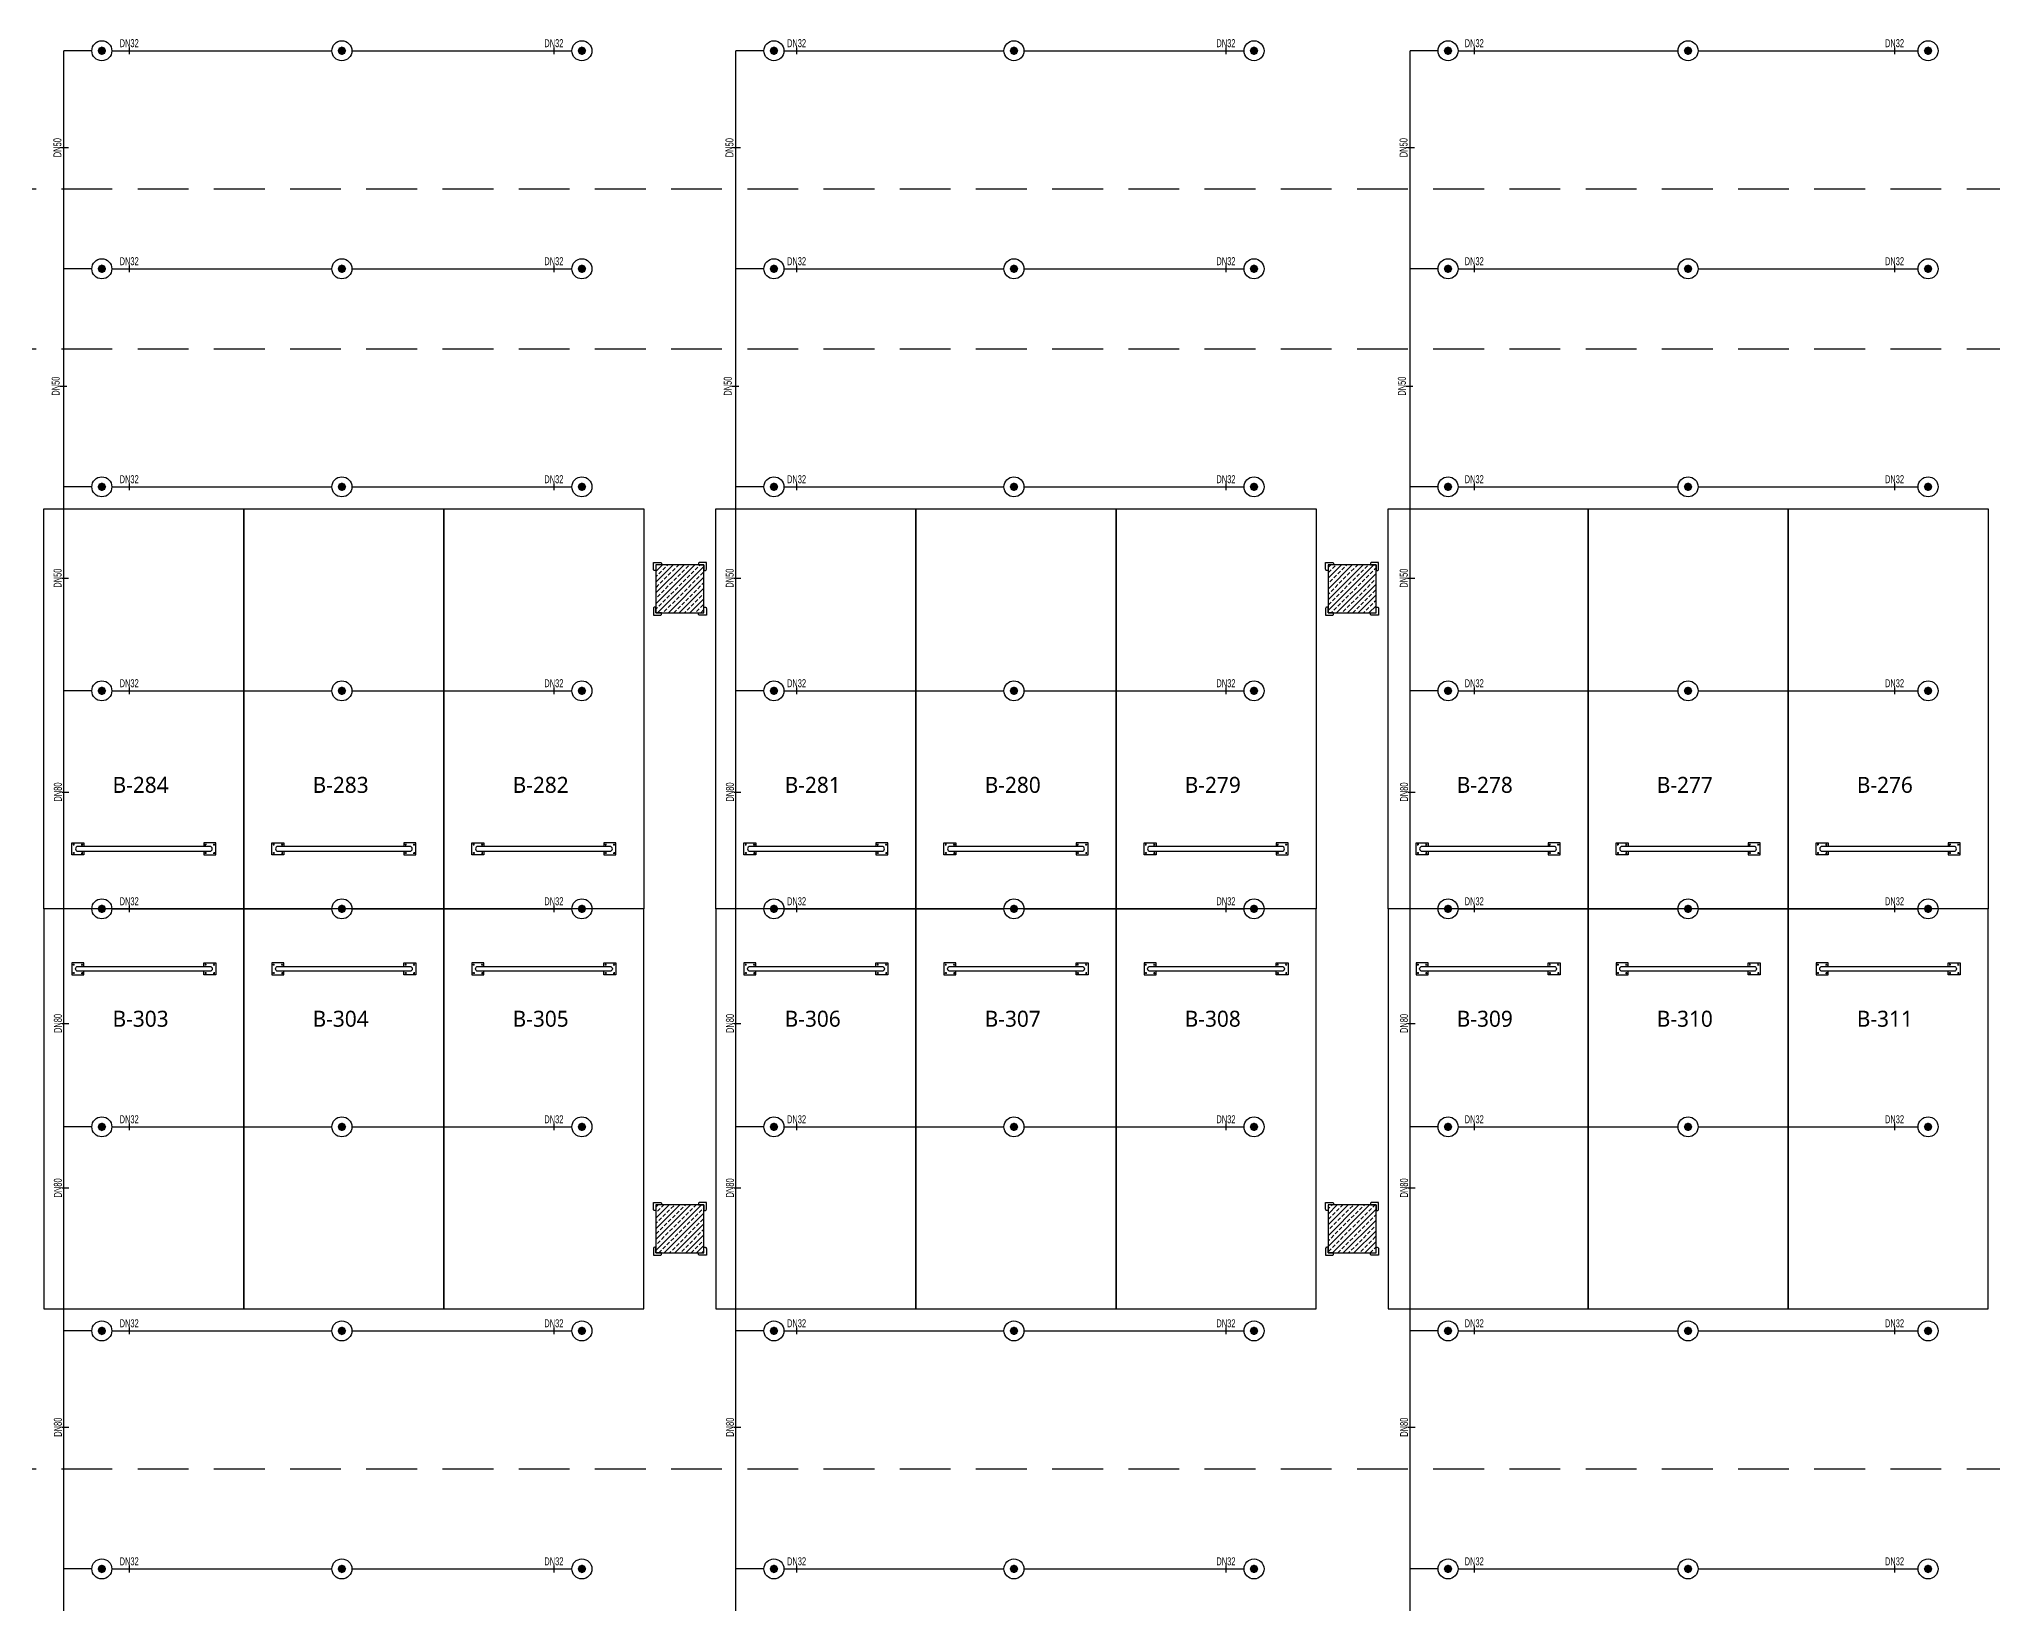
# Model space of a CAD drawing. Header units: millimetres. Extents: x -379292 to 1221486, y 92049 to 447512.
# Drawn here: x 326918 to 351338, y 203931 to 223490 of the extents above; entities that cross this region are included whole.
import ezdxf
from ezdxf.enums import TextEntityAlignment as Align

# ---------------------------------------------------------------- set-up
doc = ezdxf.new("R2010")
doc.units = ezdxf.units.MM
doc.linetypes.add('HIDDEN', pattern=[9.525, 6.35, -3.175])
for name, color, linetype in [('-M-YNGN-BORUID', 7, 'Continuous'), ('-M-YNGN-BORUUZUN', 7, 'Continuous'), ('-M-YNGN-BORUYUK', 7, 'Continuous'), ('-M-YNGN-SPR-YUK', 7, 'Continuous'), ('-M-YNGN-ZON3-CAP-', 7, 'Continuous'), ('-M-YNGN-ZON3-SPR-', 7, 'Continuous'), ('05_HATCH CONCRETE', 141, 'Continuous'), ('05_SYMBOL', 2, 'Continuous'), ('202-A-Y-MahalAd', 141, 'Continuous')]:
    doc.layers.add(name, color=color, linetype=linetype)
doc.layers.add('-M-YNGN-SPR-CAPCIZGI', color=188, linetype='Continuous', plot=False)
doc.layers.add('-M-YNGN-ZON3', color=6, linetype='SP', lineweight=30)
doc.styles.add('CIZGI', font='tahoma.ttf', dxfattribs={"width": 0.8, "oblique": 20})
doc.styles.add('HCAD', font='HCAD.SHX', dxfattribs={"width": 0.8, "height": 0.2})
doc.styles.add('PIPESIZE', font='hcad.shx', dxfattribs={"width": 0.8})
doc.styles.add('SPR-NOT', font='romans.shx')
doc.styles.get("Standard").update_dxf_attribs({"font": 'segoeuil.ttf'})
doc.linetypes.add('SP', pattern='A,2,-0.1,["SP",CIZGI,S=0.14,R=0.2,X=0,Y=-0.07],-0.255', length=2.355)
pattern_1 = [(225, (905000, -3e-07), (67.351921, -67.351921), []), (225, (904932.65, -3e-07), (67.351921, -67.351921), [47.625, -23.8125])]

# ---------------------------------------------------------------- blocks, each defined once
blk = doc.blocks.new('202_Vida')
at = {"color": 0, "linetype": 'ByBlock', "ltscale": 0.2}
for points in [[(1, 0), (-1, 0)], [(0, 1), (0, -1)]]:
    blk.add_lwpolyline(points, dxfattribs=at)
at = {"color": 0, "linetype": 'ByBlock'}
for radius in [0.42, 0.23, 0.155]:
    blk.add_circle((0, 0), radius, dxfattribs=at)
blk = doc.blocks.new('202_Stoper')
at = {"color": 0, "linetype": 'ByBlock'}
for points in [[(-750, -30), (-750, -75), (-900, -75), (-900, 75), (-750, 75), (-750, 30)], [(750, -30), (750, -75), (900, -75), (900, 75), (750, 75), (750, 30)]]:
    blk.add_lwpolyline(points, dxfattribs=at)
blk.add_lwpolyline([(825, -30, 1), (825, 30), (-825, 30, 1), (-825, -30)], format="xyb", close=True, dxfattribs=at)
at = {"color": 0, "linetype": 'ByBlock', "yscale": 10, "zscale": 10, "rotation": 180}
for p, xscale in [((-877, 53), -10), ((-772, 53), 10), ((772, 53), -10), ((877, 53), 10)]:
    blk.add_blockref('202_Vida', p, dxfattribs=dict(at, xscale=xscale))
at = {"color": 0, "linetype": 'ByBlock', "yscale": 10, "zscale": 10}
for p, xscale in [((-877, -52), 10), ((-772, -52), -10), ((772, -52), 10), ((877, -52), -10)]:
    blk.add_blockref('202_Vida', p, dxfattribs=dict(at, xscale=xscale))
blk = doc.blocks.new('202_Mahalblok')
at = {"color": 0, "linetype": 'ByBlock', "flags": 128}
blk.add_lwpolyline([(0, 0), (0, 5000), (2500, 5000), (2500, 0)], close=True, dxfattribs=at)
at = {"color": 252}
blk.add_blockref('202_Stoper', (1250, 750), dxfattribs=at)
at = {"color": 0, "linetype": 'ByBlock', "ltscale": 25}
blk.add_attdef('MAHALNO', text='', height=200, dxfattribs=at).set_placement((1209, 1390), align=Align.BOTTOM_CENTER)
blk = doc.blocks.new('bariyer')
at = {"color": 8, "ltscale": 25}
blk.add_lwpolyline([(0, -70), (15, -70, 0.414214), (30, -55), (30, 30), (-55, 30, 0.414214), (-70, 15), (-70, 0), (0, 0)], format="xyb", close=True, dxfattribs=at)
blk = doc.blocks.new('OtoParkBodrumKatMimari')
at = {"layer": '05_HATCH CONCRETE'}
h = blk.add_hatch(dxfattribs=at)
h.set_pattern_fill('ANSI33', color=8, scale=15, angle=180, style=0)
h.set_pattern_definition(pattern_1)
h.paths.add_polyline_path([(54100, 116100), (53500, 116100), (53500, 115500), (54100, 115500)])
h = blk.add_hatch(dxfattribs=at)
h.set_pattern_fill('ANSI33', color=8, scale=15, angle=180, style=0)
h.set_pattern_definition(pattern_1)
h.paths.add_polyline_path([(62500, 116100), (61900, 116100), (61900, 115500), (62500, 115500)])
h = blk.add_hatch(dxfattribs=at)
h.set_pattern_fill('ANSI33', color=8, scale=15, angle=180, style=0)
h.set_pattern_definition(pattern_1)
h.paths.add_polyline_path([(54100, 108100), (53500, 108100), (53500, 107500), (54100, 107500)])
h = blk.add_hatch(dxfattribs=at)
h.set_pattern_fill('ANSI33', color=8, scale=15, angle=180, style=0)
h.set_pattern_definition(pattern_1)
h.paths.add_polyline_path([(62500, 108100), (61900, 108100), (61900, 107500), (62500, 107500)])
at = {"color": 5}
for points in [[(54100, 116100), (53500, 116100), (53500, 115500), (54100, 115500)], [(62500, 116100), (61900, 116100), (61900, 115500), (62500, 115500)], [(54100, 108100), (53500, 108100), (53500, 107500), (54100, 107500)], [(62500, 108100), (61900, 108100), (61900, 107500), (62500, 107500)]]:
    blk.add_lwpolyline(points, close=True, dxfattribs=at)
at = {"layer": '05_SYMBOL', "color": 252, "linetype": 'HIDDEN', "ltscale": 100}
for points in [[(19400, 120800), (128500, 120800)], [(19400, 118800), (135650, 118800)], [(19400, 104800), (128500, 104800)]]:
    blk.add_lwpolyline(points, dxfattribs=at)
at = {"layer": '05_SYMBOL', "color": 8, "xscale": -1}
for p in [(53500, 116100), (61900, 116100), (53500, 108100), (61900, 108100)]:
    blk.add_blockref('bariyer', p, dxfattribs=at)
at = {"layer": '05_SYMBOL', "color": 8}
for p in [(54100, 116100), (62500, 116100), (54100, 108100), (62500, 108100)]:
    blk.add_blockref('bariyer', p, dxfattribs=at)
at = {"layer": '05_SYMBOL', "color": 8, "rotation": 180}
for p in [(53500, 115500), (61900, 115500), (53500, 107500), (61900, 107500)]:
    blk.add_blockref('bariyer', p, dxfattribs=at)
at = {"layer": '05_SYMBOL', "color": 8, "xscale": -1, "rotation": 180}
for p in [(54100, 115500), (62500, 115500), (54100, 107500), (62500, 107500)]:
    blk.add_blockref('bariyer', p, dxfattribs=at)
at = {"layer": '202-A-Y-MahalAd', "color": 8, "ltscale": 25}
for p, values in [((45850, 111800), {'MAHALNO': 'B-284'}), ((48350, 111800), {'MAHALNO': 'B-283'}), ((50850, 111800), {'MAHALNO': 'B-282'}), ((54250, 111800), {'MAHALNO': 'B-281'}), ((56750, 111800), {'MAHALNO': 'B-280'}), ((59250, 111800), {'MAHALNO': 'B-279'}), ((62650, 111800), {'MAHALNO': 'B-278'}), ((65150, 111800), {'MAHALNO': 'B-277'}), ((67650, 111800), {'MAHALNO': 'B-276'})]:
    blk.add_blockref('202_Mahalblok', p, dxfattribs=at).add_auto_attribs(values)
ref = blk.add_blockref('202_Mahalblok', (45850, 111800), dxfattribs=dict(at, xscale=-1, rotation=180))
ref.add_attrib('MAHALNO', 'B-303', dxfattribs={"layer": '0', "color": 0, "linetype": 'ByBlock', "ltscale": 25, "height": 200}).set_placement((47059, 110267), align=Align.BOTTOM_CENTER)
ref = blk.add_blockref('202_Mahalblok', (48350, 111800), dxfattribs=dict(at, xscale=-1, rotation=180))
ref.add_attrib('MAHALNO', 'B-304', dxfattribs={"layer": '0', "color": 0, "linetype": 'ByBlock', "ltscale": 25, "height": 200}).set_placement((49559, 110267), align=Align.BOTTOM_CENTER)
ref = blk.add_blockref('202_Mahalblok', (50850, 111800), dxfattribs=dict(at, xscale=-1, rotation=180))
ref.add_attrib('MAHALNO', 'B-305', dxfattribs={"layer": '0', "color": 0, "linetype": 'ByBlock', "ltscale": 25, "height": 200}).set_placement((52059, 110267), align=Align.BOTTOM_CENTER)
ref = blk.add_blockref('202_Mahalblok', (54250, 111800), dxfattribs=dict(at, xscale=-1, rotation=180))
ref.add_attrib('MAHALNO', 'B-306', dxfattribs={"layer": '0', "color": 0, "linetype": 'ByBlock', "ltscale": 25, "height": 200}).set_placement((55459, 110267), align=Align.BOTTOM_CENTER)
ref = blk.add_blockref('202_Mahalblok', (56750, 111800), dxfattribs=dict(at, xscale=-1, rotation=180))
ref.add_attrib('MAHALNO', 'B-307', dxfattribs={"layer": '0', "color": 0, "linetype": 'ByBlock', "ltscale": 25, "height": 200}).set_placement((57959, 110267), align=Align.BOTTOM_CENTER)
ref = blk.add_blockref('202_Mahalblok', (59250, 111800), dxfattribs=dict(at, xscale=-1, rotation=180))
ref.add_attrib('MAHALNO', 'B-308', dxfattribs={"layer": '0', "color": 0, "linetype": 'ByBlock', "ltscale": 25, "height": 200}).set_placement((60459, 110267), align=Align.BOTTOM_CENTER)
ref = blk.add_blockref('202_Mahalblok', (62650, 111800), dxfattribs=dict(at, xscale=-1, rotation=180))
ref.add_attrib('MAHALNO', 'B-309', dxfattribs={"layer": '0', "color": 0, "linetype": 'ByBlock', "ltscale": 25, "height": 200}).set_placement((63859, 110267), align=Align.BOTTOM_CENTER)
ref = blk.add_blockref('202_Mahalblok', (65150, 111800), dxfattribs=dict(at, xscale=-1, rotation=180))
ref.add_attrib('MAHALNO', 'B-310', dxfattribs={"layer": '0', "color": 0, "linetype": 'ByBlock', "ltscale": 25, "height": 200}).set_placement((66359, 110267), align=Align.BOTTOM_CENTER)
ref = blk.add_blockref('202_Mahalblok', (67650, 111800), dxfattribs=dict(at, xscale=-1, rotation=180))
ref.add_attrib('MAHALNO', 'B-311', dxfattribs={"layer": '0', "color": 0, "linetype": 'ByBlock', "ltscale": 25, "height": 200}).set_placement((68859, 110267), align=Align.BOTTOM_CENTER)
blk = doc.blocks.new('SP-C-UP-12')
at = {"ltscale": 10}
blk.add_line((0, 0), (0, 0), dxfattribs=at)
at = {"color": 1, "linetype": 'Continuous'}
blk.add_circle((0, 0), 12.5, dxfattribs=at)
at = {"ltscale": 10}
for points in [[(-5.4, 0), (-3.8, 3.8), (-3.8, -3.8), (0, 5.4)], [(-3.8, -3.8), (0, 5.4), (0, -5.4), (3.8, 3.8)], [(0, -5.4), (3.8, 3.8), (3.8, -3.8), (5.4, 0)]]:
    blk.add_solid(points, dxfattribs=at)
at = {"layer": '-M-YNGN-SPR-YUK', "style": 'SPR-NOT', "width": 0.5, "flags": 9}
for tag, p in [('YUK', (0, 17.8)), ('CAP', (0, 14.4)), ('TIP', (0.2, 10.8))]:
    blk.add_attdef(tag, text='', height=2.5, dxfattribs=at).set_placement(p, align=Align.MIDDLE_CENTER)
blk = doc.blocks.new('SPRKL100')
at = {"layer": '-M-YNGN-SPR-CAPCIZGI'}
blk.add_line((0, 0.43), (0, -0.43), dxfattribs=at)
at = {"layer": '-M-YNGN-BORUID', "color": 0, "style": 'HCAD', "width": 0.8, "flags": 1}
blk.add_attdef('DIC', text='', height=0.4, dxfattribs=at).set_placement((0, -1.69), align=Align.CENTER)
at = {"layer": '-M-YNGN-BORUUZUN', "color": 0, "style": 'HCAD', "width": 0.7}
blk.add_attdef('BOY', text='', height=0.8, dxfattribs=at).set_placement((0, -1.08), align=Align.CENTER)
at = {"layer": '-M-YNGN-BORUYUK', "color": 6, "style": 'PIPESIZE', "width": 0.8}
blk.add_attdef('YUK', text='', height=0.5, dxfattribs=at).set_placement((0, 1.87), align=Align.CENTER)
at = {"color": 0, "style": 'PIPESIZE', "width": 0.7}
blk.add_attdef('CAP', text='', height=1, dxfattribs=at).set_placement((0, 0.45), align=Align.CENTER)
blk = doc.blocks.new('A$C69E75EAE')
at = {"layer": '-M-YNGN-ZON3', "ltscale": 500}
for p, q in [((3742.3, -2469.7), (3707.3, -2469.7)), ((3707.3, -7817.2), (3707.3, -2469.7)), ((3767.3, -2469.7), (4042.3, -2469.7)), ((4067.3, -2469.7), (4342.3, -2469.7)), ((4582.3, -2469.7), (4547.3, -2469.7)), ((4547.3, -7817.2), (4547.3, -2469.7)), ((4607.3, -2469.7), (4882.3, -2469.7)), ((4907.3, -2469.7), (5182.3, -2469.7)), ((5424.8, -2469.7), (5389.8, -2469.7)), ((5389.8, -7817.2), (5389.8, -2469.7)), ((5449.8, -2469.7), (5724.8, -2469.7)), ((5749.8, -2469.7), (6024.8, -2469.7)), ((3742.3, -2742.2), (3707.3, -2742.2)), ((3767.3, -2742.2), (4042.3, -2742.2)), ((4067.3, -2742.2), (4342.3, -2742.2)), ((4582.3, -2742.2), (4547.3, -2742.2)), ((4607.3, -2742.2), (4882.3, -2742.2)), ((4907.3, -2742.2), (5182.3, -2742.2)), ((5424.8, -2742.2), (5389.8, -2742.2)), ((5449.8, -2742.2), (5724.8, -2742.2)), ((5749.8, -2742.2), (6024.8, -2742.2)), ((3742.3, -3014.7), (3707.3, -3014.7)), ((3767.3, -3014.7), (4042.3, -3014.7)), ((4067.3, -3014.7), (4342.3, -3014.7)), ((4582.3, -3014.7), (4547.3, -3014.7)), ((4607.3, -3014.7), (4882.3, -3014.7)), ((4907.3, -3014.7), (5182.3, -3014.7)), ((5424.8, -3014.7), (5389.8, -3014.7)), ((5449.8, -3014.7), (5724.8, -3014.7)), ((5749.8, -3014.7), (6024.8, -3014.7)), ((3742.3, -3269.7), (3707.3, -3269.7)), ((3767.3, -3269.7), (4042.3, -3269.7)), ((4067.3, -3269.7), (4342.3, -3269.7)), ((4582.3, -3269.7), (4547.3, -3269.7)), ((4607.3, -3269.7), (4882.3, -3269.7)), ((4907.3, -3269.7), (5182.3, -3269.7)), ((5424.8, -3269.7), (5389.8, -3269.7)), ((5449.8, -3269.7), (5724.8, -3269.7)), ((5749.8, -3269.7), (6024.8, -3269.7)), ((3742.3, -3542.2), (3707.3, -3542.2)), ((3767.3, -3542.2), (4042.3, -3542.2)), ((4067.3, -3542.2), (4342.3, -3542.2)), ((4582.3, -3542.2), (4547.3, -3542.2)), ((4607.3, -3542.2), (4882.3, -3542.2)), ((4907.3, -3542.2), (5182.3, -3542.2)), ((5424.8, -3542.2), (5389.8, -3542.2)), ((5449.8, -3542.2), (5724.8, -3542.2)), ((5749.8, -3542.2), (6024.8, -3542.2)), ((3742.3, -3814.7), (3707.3, -3814.7)), ((3767.3, -3814.7), (4042.3, -3814.7)), ((4067.3, -3814.7), (4342.3, -3814.7)), ((4582.3, -3814.7), (4547.3, -3814.7)), ((4607.3, -3814.7), (4882.3, -3814.7)), ((4907.3, -3814.7), (5182.3, -3814.7)), ((5424.8, -3814.7), (5389.8, -3814.7)), ((5449.8, -3814.7), (5724.8, -3814.7)), ((5749.8, -3814.7), (6024.8, -3814.7)), ((3742.3, -4069.7), (3707.3, -4069.7)), ((3767.3, -4069.7), (4042.3, -4069.7)), ((4067.3, -4069.7), (4342.3, -4069.7)), ((4582.3, -4069.7), (4547.3, -4069.7)), ((4607.3, -4069.7), (4882.3, -4069.7)), ((4907.3, -4069.7), (5182.3, -4069.7)), ((5424.8, -4069.7), (5389.8, -4069.7)), ((5449.8, -4069.7), (5724.8, -4069.7)), ((5749.8, -4069.7), (6024.8, -4069.7)), ((3742.3, -4367.2), (3707.3, -4367.2)), ((3767.3, -4367.2), (4042.3, -4367.2)), ((4067.3, -4367.2), (4342.3, -4367.2)), ((4582.3, -4367.2), (4547.3, -4367.2)), ((4607.3, -4367.2), (4882.3, -4367.2)), ((4907.3, -4367.2), (5182.3, -4367.2)), ((5424.8, -4367.2), (5389.8, -4367.2)), ((5449.8, -4367.2), (5724.8, -4367.2)), ((5749.8, -4367.2), (6024.8, -4367.2))]:
    blk.add_line(p, q, dxfattribs=at)
at = {"layer": '-M-YNGN-ZON3-CAP-'}
ref = blk.add_blockref('SPRKL100', (3788.9, -2469.7), dxfattribs=dict(at, xscale=10, yscale=10, zscale=10, rotation=359.9999997800978))
ref.add_attrib('CAP', 'DN32', dxfattribs={"layer": '0', "color": 0, "height": 10, "rotation": 360, "style": 'PIPESIZE', "width": 0.7}).set_placement((3788.9, -2465.2), align=Align.CENTER)
ref = blk.add_blockref('SPRKL100', (4319.7, -2469.7), dxfattribs=dict(at, xscale=10, yscale=10, zscale=10, rotation=359.9999997800978))
ref.add_attrib('CAP', 'DN32', dxfattribs={"layer": '0', "color": 0, "height": 10, "rotation": 360, "style": 'PIPESIZE', "width": 0.7}).set_placement((4319.7, -2465.2), align=Align.CENTER)
ref = blk.add_blockref('SPRKL100', (4623, -2469.7), dxfattribs=dict(at, xscale=10, yscale=10, zscale=10, rotation=359.9999997800978))
ref.add_attrib('CAP', 'DN32', dxfattribs={"layer": '0', "color": 0, "height": 10, "rotation": 360, "style": 'PIPESIZE', "width": 0.7}).set_placement((4623, -2465.2), align=Align.CENTER)
ref = blk.add_blockref('SPRKL100', (5159.7, -2469.7), dxfattribs=dict(at, xscale=10, yscale=10, zscale=10, rotation=359.9999997800978))
ref.add_attrib('CAP', 'DN32', dxfattribs={"layer": '0', "color": 0, "height": 10, "rotation": 360, "style": 'PIPESIZE', "width": 0.7}).set_placement((5159.7, -2465.2), align=Align.CENTER)
ref = blk.add_blockref('SPRKL100', (5470, -2469.7), dxfattribs=dict(at, xscale=10, yscale=10, zscale=10, rotation=359.9999997800978))
ref.add_attrib('CAP', 'DN32', dxfattribs={"layer": '0', "color": 0, "height": 10, "rotation": 360, "style": 'PIPESIZE', "width": 0.7}).set_placement((5470, -2465.2), align=Align.CENTER)
ref = blk.add_blockref('SPRKL100', (5995.3, -2469.7), dxfattribs=dict(at, xscale=10, yscale=10, zscale=10, rotation=359.9999997800978))
ref.add_attrib('CAP', 'DN32', dxfattribs={"layer": '0', "color": 0, "height": 10, "rotation": 360, "style": 'PIPESIZE', "width": 0.7}).set_placement((5995.3, -2465.2), align=Align.CENTER)
ref = blk.add_blockref('SPRKL100', (3708.7, -2590.8), dxfattribs=dict(at, xscale=10.00000000000001, yscale=10.00000000000001, zscale=10.00000000000001, rotation=90))
ref.add_attrib('CAP', 'DN50', dxfattribs={"layer": '0', "color": 0, "height": 10, "rotation": 90, "style": 'PIPESIZE', "width": 0.7}).set_placement((3704.2, -2590.8), align=Align.CENTER)
ref = blk.add_blockref('SPRKL100', (4548.7, -2590.8), dxfattribs=dict(at, xscale=10.00000000000001, yscale=10.00000000000001, zscale=10.00000000000001, rotation=90))
ref.add_attrib('CAP', 'DN50', dxfattribs={"layer": '0', "color": 0, "height": 10, "rotation": 90, "style": 'PIPESIZE', "width": 0.7}).set_placement((4544.2, -2590.8), align=Align.CENTER)
ref = blk.add_blockref('SPRKL100', (5391.2, -2590.8), dxfattribs=dict(at, xscale=10.00000000000001, yscale=10.00000000000001, zscale=10.00000000000001, rotation=90))
ref.add_attrib('CAP', 'DN50', dxfattribs={"layer": '0', "color": 0, "height": 10, "rotation": 90, "style": 'PIPESIZE', "width": 0.7}).set_placement((5386.7, -2590.8), align=Align.CENTER)
ref = blk.add_blockref('SPRKL100', (3788.9, -2742.2), dxfattribs=dict(at, xscale=10, yscale=10, zscale=10, rotation=359.9999997800978))
ref.add_attrib('CAP', 'DN32', dxfattribs={"layer": '0', "color": 0, "height": 10, "rotation": 360, "style": 'PIPESIZE', "width": 0.7}).set_placement((3788.9, -2737.7), align=Align.CENTER)
ref = blk.add_blockref('SPRKL100', (4319.7, -2742.2), dxfattribs=dict(at, xscale=10, yscale=10, zscale=10, rotation=359.9999997800978))
ref.add_attrib('CAP', 'DN32', dxfattribs={"layer": '0', "color": 0, "height": 10, "rotation": 360, "style": 'PIPESIZE', "width": 0.7}).set_placement((4319.7, -2737.7), align=Align.CENTER)
ref = blk.add_blockref('SPRKL100', (4623, -2742.2), dxfattribs=dict(at, xscale=10, yscale=10, zscale=10, rotation=359.9999997800978))
ref.add_attrib('CAP', 'DN32', dxfattribs={"layer": '0', "color": 0, "height": 10, "rotation": 360, "style": 'PIPESIZE', "width": 0.7}).set_placement((4623, -2737.7), align=Align.CENTER)
ref = blk.add_blockref('SPRKL100', (5159.7, -2742.2), dxfattribs=dict(at, xscale=10, yscale=10, zscale=10, rotation=359.9999997800978))
ref.add_attrib('CAP', 'DN32', dxfattribs={"layer": '0', "color": 0, "height": 10, "rotation": 360, "style": 'PIPESIZE', "width": 0.7}).set_placement((5159.7, -2737.7), align=Align.CENTER)
ref = blk.add_blockref('SPRKL100', (5470, -2742.2), dxfattribs=dict(at, xscale=10, yscale=10, zscale=10, rotation=359.9999997800978))
ref.add_attrib('CAP', 'DN32', dxfattribs={"layer": '0', "color": 0, "height": 10, "rotation": 360, "style": 'PIPESIZE', "width": 0.7}).set_placement((5470, -2737.7), align=Align.CENTER)
ref = blk.add_blockref('SPRKL100', (5995.3, -2742.2), dxfattribs=dict(at, xscale=10, yscale=10, zscale=10, rotation=359.9999997800978))
ref.add_attrib('CAP', 'DN32', dxfattribs={"layer": '0', "color": 0, "height": 10, "rotation": 360, "style": 'PIPESIZE', "width": 0.7}).set_placement((5995.3, -2737.7), align=Align.CENTER)
ref = blk.add_blockref('SPRKL100', (3706.6, -2888.9), dxfattribs=dict(at, xscale=10.00000000000001, yscale=10.00000000000001, zscale=10.00000000000001, rotation=90))
ref.add_attrib('CAP', 'DN50', dxfattribs={"layer": '0', "color": 0, "height": 10, "rotation": 90, "style": 'PIPESIZE', "width": 0.7}).set_placement((3702.1, -2888.9), align=Align.CENTER)
ref = blk.add_blockref('SPRKL100', (4546.6, -2888.9), dxfattribs=dict(at, xscale=10.00000000000001, yscale=10.00000000000001, zscale=10.00000000000001, rotation=90))
ref.add_attrib('CAP', 'DN50', dxfattribs={"layer": '0', "color": 0, "height": 10, "rotation": 90, "style": 'PIPESIZE', "width": 0.7}).set_placement((4542.1, -2888.9), align=Align.CENTER)
ref = blk.add_blockref('SPRKL100', (5389.1, -2888.9), dxfattribs=dict(at, xscale=10.00000000000001, yscale=10.00000000000001, zscale=10.00000000000001, rotation=90))
ref.add_attrib('CAP', 'DN50', dxfattribs={"layer": '0', "color": 0, "height": 10, "rotation": 90, "style": 'PIPESIZE', "width": 0.7}).set_placement((5384.6, -2888.9), align=Align.CENTER)
ref = blk.add_blockref('SPRKL100', (3788.9, -3014.7), dxfattribs=dict(at, xscale=10, yscale=10, zscale=10, rotation=359.9999997800978))
ref.add_attrib('CAP', 'DN32', dxfattribs={"layer": '0', "color": 0, "height": 10, "rotation": 360, "style": 'PIPESIZE', "width": 0.7}).set_placement((3788.9, -3010.2), align=Align.CENTER)
ref = blk.add_blockref('SPRKL100', (4319.7, -3014.7), dxfattribs=dict(at, xscale=10, yscale=10, zscale=10, rotation=359.9999997800978))
ref.add_attrib('CAP', 'DN32', dxfattribs={"layer": '0', "color": 0, "height": 10, "rotation": 360, "style": 'PIPESIZE', "width": 0.7}).set_placement((4319.7, -3010.2), align=Align.CENTER)
ref = blk.add_blockref('SPRKL100', (4623, -3014.7), dxfattribs=dict(at, xscale=10, yscale=10, zscale=10, rotation=359.9999997800978))
ref.add_attrib('CAP', 'DN32', dxfattribs={"layer": '0', "color": 0, "height": 10, "rotation": 360, "style": 'PIPESIZE', "width": 0.7}).set_placement((4623, -3010.2), align=Align.CENTER)
ref = blk.add_blockref('SPRKL100', (5159.7, -3014.7), dxfattribs=dict(at, xscale=10, yscale=10, zscale=10, rotation=359.9999997800978))
ref.add_attrib('CAP', 'DN32', dxfattribs={"layer": '0', "color": 0, "height": 10, "rotation": 360, "style": 'PIPESIZE', "width": 0.7}).set_placement((5159.7, -3010.2), align=Align.CENTER)
ref = blk.add_blockref('SPRKL100', (5470, -3014.7), dxfattribs=dict(at, xscale=10, yscale=10, zscale=10, rotation=359.9999997800978))
ref.add_attrib('CAP', 'DN32', dxfattribs={"layer": '0', "color": 0, "height": 10, "rotation": 360, "style": 'PIPESIZE', "width": 0.7}).set_placement((5470, -3010.2), align=Align.CENTER)
ref = blk.add_blockref('SPRKL100', (5995.3, -3014.7), dxfattribs=dict(at, xscale=10, yscale=10, zscale=10, rotation=359.9999997800978))
ref.add_attrib('CAP', 'DN32', dxfattribs={"layer": '0', "color": 0, "height": 10, "rotation": 360, "style": 'PIPESIZE', "width": 0.7}).set_placement((5995.3, -3010.2), align=Align.CENTER)
ref = blk.add_blockref('SPRKL100', (3709, -3128.9), dxfattribs=dict(at, xscale=10.00000000000001, yscale=10.00000000000001, zscale=10.00000000000001, rotation=90))
ref.add_attrib('CAP', 'DN50', dxfattribs={"layer": '0', "color": 0, "height": 10, "rotation": 90, "style": 'PIPESIZE', "width": 0.7}).set_placement((3704.5, -3128.9), align=Align.CENTER)
ref = blk.add_blockref('SPRKL100', (4549, -3128.9), dxfattribs=dict(at, xscale=10.00000000000001, yscale=10.00000000000001, zscale=10.00000000000001, rotation=90))
ref.add_attrib('CAP', 'DN50', dxfattribs={"layer": '0', "color": 0, "height": 10, "rotation": 90, "style": 'PIPESIZE', "width": 0.7}).set_placement((4544.5, -3128.9), align=Align.CENTER)
ref = blk.add_blockref('SPRKL100', (5391.5, -3128.9), dxfattribs=dict(at, xscale=10.00000000000001, yscale=10.00000000000001, zscale=10.00000000000001, rotation=90))
ref.add_attrib('CAP', 'DN50', dxfattribs={"layer": '0', "color": 0, "height": 10, "rotation": 90, "style": 'PIPESIZE', "width": 0.7}).set_placement((5387, -3128.9), align=Align.CENTER)
ref = blk.add_blockref('SPRKL100', (3788.9, -3269.7), dxfattribs=dict(at, xscale=10, yscale=10, zscale=10, rotation=359.9999997800978))
ref.add_attrib('CAP', 'DN32', dxfattribs={"layer": '0', "color": 0, "height": 10, "rotation": 360, "style": 'PIPESIZE', "width": 0.7}).set_placement((3788.9, -3265.2), align=Align.CENTER)
ref = blk.add_blockref('SPRKL100', (4319.7, -3269.7), dxfattribs=dict(at, xscale=10, yscale=10, zscale=10, rotation=359.9999997800978))
ref.add_attrib('CAP', 'DN32', dxfattribs={"layer": '0', "color": 0, "height": 10, "rotation": 360, "style": 'PIPESIZE', "width": 0.7}).set_placement((4319.7, -3265.2), align=Align.CENTER)
ref = blk.add_blockref('SPRKL100', (4623, -3269.7), dxfattribs=dict(at, xscale=10, yscale=10, zscale=10, rotation=359.9999997800978))
ref.add_attrib('CAP', 'DN32', dxfattribs={"layer": '0', "color": 0, "height": 10, "rotation": 360, "style": 'PIPESIZE', "width": 0.7}).set_placement((4623, -3265.2), align=Align.CENTER)
ref = blk.add_blockref('SPRKL100', (5159.7, -3269.7), dxfattribs=dict(at, xscale=10, yscale=10, zscale=10, rotation=359.9999997800978))
ref.add_attrib('CAP', 'DN32', dxfattribs={"layer": '0', "color": 0, "height": 10, "rotation": 360, "style": 'PIPESIZE', "width": 0.7}).set_placement((5159.7, -3265.2), align=Align.CENTER)
ref = blk.add_blockref('SPRKL100', (5470, -3269.7), dxfattribs=dict(at, xscale=10, yscale=10, zscale=10, rotation=359.9999997800978))
ref.add_attrib('CAP', 'DN32', dxfattribs={"layer": '0', "color": 0, "height": 10, "rotation": 360, "style": 'PIPESIZE', "width": 0.7}).set_placement((5470, -3265.2), align=Align.CENTER)
ref = blk.add_blockref('SPRKL100', (5995.3, -3269.7), dxfattribs=dict(at, xscale=10, yscale=10, zscale=10, rotation=359.9999997800978))
ref.add_attrib('CAP', 'DN32', dxfattribs={"layer": '0', "color": 0, "height": 10, "rotation": 360, "style": 'PIPESIZE', "width": 0.7}).set_placement((5995.3, -3265.2), align=Align.CENTER)
ref = blk.add_blockref('SPRKL100', (3709.3, -3396.2), dxfattribs=dict(at, xscale=10.00000000000001, yscale=10.00000000000001, zscale=10.00000000000001, rotation=90))
ref.add_attrib('CAP', 'DN80', dxfattribs={"layer": '0', "color": 0, "height": 10, "rotation": 90, "style": 'PIPESIZE', "width": 0.7}).set_placement((3704.8, -3396.2), align=Align.CENTER)
ref = blk.add_blockref('SPRKL100', (4549.3, -3396.2), dxfattribs=dict(at, xscale=10.00000000000001, yscale=10.00000000000001, zscale=10.00000000000001, rotation=90))
ref.add_attrib('CAP', 'DN80', dxfattribs={"layer": '0', "color": 0, "height": 10, "rotation": 90, "style": 'PIPESIZE', "width": 0.7}).set_placement((4544.8, -3396.2), align=Align.CENTER)
ref = blk.add_blockref('SPRKL100', (5391.8, -3396.2), dxfattribs=dict(at, xscale=10.00000000000001, yscale=10.00000000000001, zscale=10.00000000000001, rotation=90))
ref.add_attrib('CAP', 'DN80', dxfattribs={"layer": '0', "color": 0, "height": 10, "rotation": 90, "style": 'PIPESIZE', "width": 0.7}).set_placement((5387.3, -3396.2), align=Align.CENTER)
ref = blk.add_blockref('SPRKL100', (3788.9, -3542.2), dxfattribs=dict(at, xscale=10, yscale=10, zscale=10, rotation=359.9999997800978))
ref.add_attrib('CAP', 'DN32', dxfattribs={"layer": '0', "color": 0, "height": 10, "rotation": 360, "style": 'PIPESIZE', "width": 0.7}).set_placement((3788.9, -3537.7), align=Align.CENTER)
ref = blk.add_blockref('SPRKL100', (4319.7, -3542.2), dxfattribs=dict(at, xscale=10, yscale=10, zscale=10, rotation=359.9999997800978))
ref.add_attrib('CAP', 'DN32', dxfattribs={"layer": '0', "color": 0, "height": 10, "rotation": 360, "style": 'PIPESIZE', "width": 0.7}).set_placement((4319.7, -3537.7), align=Align.CENTER)
ref = blk.add_blockref('SPRKL100', (4623, -3542.2), dxfattribs=dict(at, xscale=10, yscale=10, zscale=10, rotation=359.9999997800978))
ref.add_attrib('CAP', 'DN32', dxfattribs={"layer": '0', "color": 0, "height": 10, "rotation": 360, "style": 'PIPESIZE', "width": 0.7}).set_placement((4623, -3537.7), align=Align.CENTER)
ref = blk.add_blockref('SPRKL100', (5159.7, -3542.2), dxfattribs=dict(at, xscale=10, yscale=10, zscale=10, rotation=359.9999997800978))
ref.add_attrib('CAP', 'DN32', dxfattribs={"layer": '0', "color": 0, "height": 10, "rotation": 360, "style": 'PIPESIZE', "width": 0.7}).set_placement((5159.7, -3537.7), align=Align.CENTER)
ref = blk.add_blockref('SPRKL100', (5470, -3542.2), dxfattribs=dict(at, xscale=10, yscale=10, zscale=10, rotation=359.9999997800978))
ref.add_attrib('CAP', 'DN32', dxfattribs={"layer": '0', "color": 0, "height": 10, "rotation": 360, "style": 'PIPESIZE', "width": 0.7}).set_placement((5470, -3537.7), align=Align.CENTER)
ref = blk.add_blockref('SPRKL100', (5995.3, -3542.2), dxfattribs=dict(at, xscale=10, yscale=10, zscale=10, rotation=359.9999997800978))
ref.add_attrib('CAP', 'DN32', dxfattribs={"layer": '0', "color": 0, "height": 10, "rotation": 360, "style": 'PIPESIZE', "width": 0.7}).set_placement((5995.3, -3537.7), align=Align.CENTER)
ref = blk.add_blockref('SPRKL100', (3709.3, -3685.5), dxfattribs=dict(at, xscale=10.00000000000001, yscale=10.00000000000001, zscale=10.00000000000001, rotation=90))
ref.add_attrib('CAP', 'DN80', dxfattribs={"layer": '0', "color": 0, "height": 10, "rotation": 90, "style": 'PIPESIZE', "width": 0.7}).set_placement((3704.8, -3685.5), align=Align.CENTER)
ref = blk.add_blockref('SPRKL100', (4549.3, -3685.5), dxfattribs=dict(at, xscale=10.00000000000001, yscale=10.00000000000001, zscale=10.00000000000001, rotation=90))
ref.add_attrib('CAP', 'DN80', dxfattribs={"layer": '0', "color": 0, "height": 10, "rotation": 90, "style": 'PIPESIZE', "width": 0.7}).set_placement((4544.8, -3685.5), align=Align.CENTER)
ref = blk.add_blockref('SPRKL100', (5391.8, -3685.5), dxfattribs=dict(at, xscale=10.00000000000001, yscale=10.00000000000001, zscale=10.00000000000001, rotation=90))
ref.add_attrib('CAP', 'DN80', dxfattribs={"layer": '0', "color": 0, "height": 10, "rotation": 90, "style": 'PIPESIZE', "width": 0.7}).set_placement((5387.3, -3685.5), align=Align.CENTER)
ref = blk.add_blockref('SPRKL100', (3788.9, -3814.7), dxfattribs=dict(at, xscale=10, yscale=10, zscale=10, rotation=359.9999997800978))
ref.add_attrib('CAP', 'DN32', dxfattribs={"layer": '0', "color": 0, "height": 10, "rotation": 360, "style": 'PIPESIZE', "width": 0.7}).set_placement((3788.9, -3810.2), align=Align.CENTER)
ref = blk.add_blockref('SPRKL100', (4319.7, -3814.7), dxfattribs=dict(at, xscale=10, yscale=10, zscale=10, rotation=359.9999997800978))
ref.add_attrib('CAP', 'DN32', dxfattribs={"layer": '0', "color": 0, "height": 10, "rotation": 360, "style": 'PIPESIZE', "width": 0.7}).set_placement((4319.7, -3810.2), align=Align.CENTER)
ref = blk.add_blockref('SPRKL100', (4623, -3814.7), dxfattribs=dict(at, xscale=10, yscale=10, zscale=10, rotation=359.9999997800978))
ref.add_attrib('CAP', 'DN32', dxfattribs={"layer": '0', "color": 0, "height": 10, "rotation": 360, "style": 'PIPESIZE', "width": 0.7}).set_placement((4623, -3810.2), align=Align.CENTER)
ref = blk.add_blockref('SPRKL100', (5159.7, -3814.7), dxfattribs=dict(at, xscale=10, yscale=10, zscale=10, rotation=359.9999997800978))
ref.add_attrib('CAP', 'DN32', dxfattribs={"layer": '0', "color": 0, "height": 10, "rotation": 360, "style": 'PIPESIZE', "width": 0.7}).set_placement((5159.7, -3810.2), align=Align.CENTER)
ref = blk.add_blockref('SPRKL100', (5470, -3814.7), dxfattribs=dict(at, xscale=10, yscale=10, zscale=10, rotation=359.9999997800978))
ref.add_attrib('CAP', 'DN32', dxfattribs={"layer": '0', "color": 0, "height": 10, "rotation": 360, "style": 'PIPESIZE', "width": 0.7}).set_placement((5470, -3810.2), align=Align.CENTER)
ref = blk.add_blockref('SPRKL100', (5995.3, -3814.7), dxfattribs=dict(at, xscale=10, yscale=10, zscale=10, rotation=359.9999997800978))
ref.add_attrib('CAP', 'DN32', dxfattribs={"layer": '0', "color": 0, "height": 10, "rotation": 360, "style": 'PIPESIZE', "width": 0.7}).set_placement((5995.3, -3810.2), align=Align.CENTER)
ref = blk.add_blockref('SPRKL100', (3709.3, -3891), dxfattribs=dict(at, xscale=10.00000000000001, yscale=10.00000000000001, zscale=10.00000000000001, rotation=90))
ref.add_attrib('CAP', 'DN80', dxfattribs={"layer": '0', "color": 0, "height": 10, "rotation": 90, "style": 'PIPESIZE', "width": 0.7}).set_placement((3704.8, -3891), align=Align.CENTER)
ref = blk.add_blockref('SPRKL100', (4549.3, -3891), dxfattribs=dict(at, xscale=10.00000000000001, yscale=10.00000000000001, zscale=10.00000000000001, rotation=90))
ref.add_attrib('CAP', 'DN80', dxfattribs={"layer": '0', "color": 0, "height": 10, "rotation": 90, "style": 'PIPESIZE', "width": 0.7}).set_placement((4544.8, -3891), align=Align.CENTER)
ref = blk.add_blockref('SPRKL100', (5391.8, -3891), dxfattribs=dict(at, xscale=10.00000000000001, yscale=10.00000000000001, zscale=10.00000000000001, rotation=90))
ref.add_attrib('CAP', 'DN80', dxfattribs={"layer": '0', "color": 0, "height": 10, "rotation": 90, "style": 'PIPESIZE', "width": 0.7}).set_placement((5387.3, -3891), align=Align.CENTER)
ref = blk.add_blockref('SPRKL100', (3788.9, -4069.7), dxfattribs=dict(at, xscale=10, yscale=10, zscale=10, rotation=359.9999997800978))
ref.add_attrib('CAP', 'DN32', dxfattribs={"layer": '0', "color": 0, "height": 10, "rotation": 360, "style": 'PIPESIZE', "width": 0.7}).set_placement((3788.9, -4065.2), align=Align.CENTER)
ref = blk.add_blockref('SPRKL100', (4319.7, -4069.7), dxfattribs=dict(at, xscale=10, yscale=10, zscale=10, rotation=359.9999997800978))
ref.add_attrib('CAP', 'DN32', dxfattribs={"layer": '0', "color": 0, "height": 10, "rotation": 360, "style": 'PIPESIZE', "width": 0.7}).set_placement((4319.7, -4065.2), align=Align.CENTER)
ref = blk.add_blockref('SPRKL100', (4623, -4069.7), dxfattribs=dict(at, xscale=10, yscale=10, zscale=10, rotation=359.9999997800978))
ref.add_attrib('CAP', 'DN32', dxfattribs={"layer": '0', "color": 0, "height": 10, "rotation": 360, "style": 'PIPESIZE', "width": 0.7}).set_placement((4623, -4065.2), align=Align.CENTER)
ref = blk.add_blockref('SPRKL100', (5159.7, -4069.7), dxfattribs=dict(at, xscale=10, yscale=10, zscale=10, rotation=359.9999997800978))
ref.add_attrib('CAP', 'DN32', dxfattribs={"layer": '0', "color": 0, "height": 10, "rotation": 360, "style": 'PIPESIZE', "width": 0.7}).set_placement((5159.7, -4065.2), align=Align.CENTER)
ref = blk.add_blockref('SPRKL100', (5470, -4069.7), dxfattribs=dict(at, xscale=10, yscale=10, zscale=10, rotation=359.9999997800978))
ref.add_attrib('CAP', 'DN32', dxfattribs={"layer": '0', "color": 0, "height": 10, "rotation": 360, "style": 'PIPESIZE', "width": 0.7}).set_placement((5470, -4065.2), align=Align.CENTER)
ref = blk.add_blockref('SPRKL100', (5995.3, -4069.7), dxfattribs=dict(at, xscale=10, yscale=10, zscale=10, rotation=359.9999997800978))
ref.add_attrib('CAP', 'DN32', dxfattribs={"layer": '0', "color": 0, "height": 10, "rotation": 360, "style": 'PIPESIZE', "width": 0.7}).set_placement((5995.3, -4065.2), align=Align.CENTER)
ref = blk.add_blockref('SPRKL100', (3709.3, -4190.1), dxfattribs=dict(at, xscale=10.00000000000001, yscale=10.00000000000001, zscale=10.00000000000001, rotation=90))
ref.add_attrib('CAP', 'DN80', dxfattribs={"layer": '0', "color": 0, "height": 10, "rotation": 90, "style": 'PIPESIZE', "width": 0.7}).set_placement((3704.8, -4190.1), align=Align.CENTER)
ref = blk.add_blockref('SPRKL100', (4549.3, -4190.1), dxfattribs=dict(at, xscale=10.00000000000001, yscale=10.00000000000001, zscale=10.00000000000001, rotation=90))
ref.add_attrib('CAP', 'DN80', dxfattribs={"layer": '0', "color": 0, "height": 10, "rotation": 90, "style": 'PIPESIZE', "width": 0.7}).set_placement((4544.8, -4190.1), align=Align.CENTER)
ref = blk.add_blockref('SPRKL100', (5391.8, -4190.1), dxfattribs=dict(at, xscale=10.00000000000001, yscale=10.00000000000001, zscale=10.00000000000001, rotation=90))
ref.add_attrib('CAP', 'DN80', dxfattribs={"layer": '0', "color": 0, "height": 10, "rotation": 90, "style": 'PIPESIZE', "width": 0.7}).set_placement((5387.3, -4190.1), align=Align.CENTER)
ref = blk.add_blockref('SPRKL100', (3788.9, -4367.2), dxfattribs=dict(at, xscale=10, yscale=10, zscale=10, rotation=359.9999997800978))
ref.add_attrib('CAP', 'DN32', dxfattribs={"layer": '0', "color": 0, "height": 10, "rotation": 360, "style": 'PIPESIZE', "width": 0.7}).set_placement((3788.9, -4362.7), align=Align.CENTER)
ref = blk.add_blockref('SPRKL100', (4319.7, -4367.2), dxfattribs=dict(at, xscale=10, yscale=10, zscale=10, rotation=359.9999997800978))
ref.add_attrib('CAP', 'DN32', dxfattribs={"layer": '0', "color": 0, "height": 10, "rotation": 360, "style": 'PIPESIZE', "width": 0.7}).set_placement((4319.7, -4362.7), align=Align.CENTER)
ref = blk.add_blockref('SPRKL100', (4623, -4367.2), dxfattribs=dict(at, xscale=10, yscale=10, zscale=10, rotation=359.9999997800978))
ref.add_attrib('CAP', 'DN32', dxfattribs={"layer": '0', "color": 0, "height": 10, "rotation": 360, "style": 'PIPESIZE', "width": 0.7}).set_placement((4623, -4362.7), align=Align.CENTER)
ref = blk.add_blockref('SPRKL100', (5159.7, -4367.2), dxfattribs=dict(at, xscale=10, yscale=10, zscale=10, rotation=359.9999997800978))
ref.add_attrib('CAP', 'DN32', dxfattribs={"layer": '0', "color": 0, "height": 10, "rotation": 360, "style": 'PIPESIZE', "width": 0.7}).set_placement((5159.7, -4362.7), align=Align.CENTER)
ref = blk.add_blockref('SPRKL100', (5470, -4367.2), dxfattribs=dict(at, xscale=10, yscale=10, zscale=10, rotation=359.9999997800978))
ref.add_attrib('CAP', 'DN32', dxfattribs={"layer": '0', "color": 0, "height": 10, "rotation": 360, "style": 'PIPESIZE', "width": 0.7}).set_placement((5470, -4362.7), align=Align.CENTER)
ref = blk.add_blockref('SPRKL100', (5995.3, -4367.2), dxfattribs=dict(at, xscale=10, yscale=10, zscale=10, rotation=359.9999997800978))
ref.add_attrib('CAP', 'DN32', dxfattribs={"layer": '0', "color": 0, "height": 10, "rotation": 360, "style": 'PIPESIZE', "width": 0.7}).set_placement((5995.3, -4362.7), align=Align.CENTER)
at = {"layer": '-M-YNGN-ZON3-SPR-'}
for p in [(3754.8, -2469.7), (4054.8, -2469.7), (4354.8, -2469.7), (4594.8, -2469.7), (4894.8, -2469.7), (5194.8, -2469.7), (5437.3, -2469.7), (5737.3, -2469.7), (6037.3, -2469.7), (3754.8, -2742.2), (4054.8, -2742.2), (4354.8, -2742.2), (4594.8, -2742.2), (4894.8, -2742.2), (5194.8, -2742.2), (5437.3, -2742.2), (5737.3, -2742.2), (6037.3, -2742.2), (3754.8, -3014.7), (4054.8, -3014.7), (4354.8, -3014.7), (4594.8, -3014.7), (4894.8, -3014.7), (5194.8, -3014.7), (5437.3, -3014.7), (5737.3, -3014.7), (6037.3, -3014.7), (3754.8, -3269.7), (4054.8, -3269.7), (4354.8, -3269.7), (4594.8, -3269.7), (4894.8, -3269.7), (5194.8, -3269.7), (5437.3, -3269.7), (5737.3, -3269.7), (6037.3, -3269.7), (3754.8, -3542.2), (4054.8, -3542.2), (4354.8, -3542.2), (4594.8, -3542.2), (4894.8, -3542.2), (5194.8, -3542.2), (5437.3, -3542.2), (5737.3, -3542.2), (6037.3, -3542.2), (3754.8, -3814.7), (4054.8, -3814.7), (4354.8, -3814.7), (4594.8, -3814.7), (4894.8, -3814.7), (5194.8, -3814.7), (5437.3, -3814.7), (5737.3, -3814.7), (6037.3, -3814.7), (3754.8, -4069.7), (4054.8, -4069.7), (4354.8, -4069.7), (4594.8, -4069.7), (4894.8, -4069.7), (5194.8, -4069.7), (5437.3, -4069.7), (5737.3, -4069.7), (6037.3, -4069.7), (3754.8, -4367.2), (4054.8, -4367.2), (4354.8, -4367.2), (4594.8, -4367.2), (4894.8, -4367.2), (5194.8, -4367.2), (5437.3, -4367.2), (5737.3, -4367.2), (6037.3, -4367.2)]:
    blk.add_blockref('SP-C-UP-12', p, dxfattribs=at)

msp = doc.modelspace()

# ---------------------------------------------------------------- block references
at = {"color": 8}
msp.add_blockref('OtoParkBodrumKatMimari', (281127.6, 100818.8), dxfattribs=at)

# ---------------------------------------------------------------- next in the draw order: block references
at = {"layer": '-M-YNGN-ZON3', "ltscale": 25, "xscale": 10, "yscale": 10, "zscale": 10}
msp.add_blockref('A$C69E75EAE', (290154.3, 248041), dxfattribs=at)

doc.saveas('drawing.dxf')
